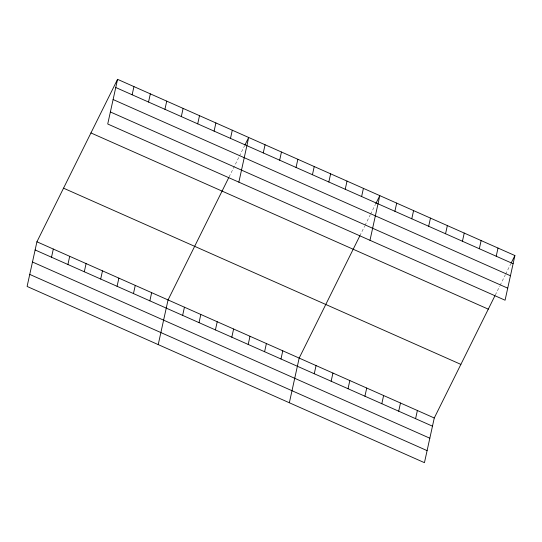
<?xml version="1.0" encoding="UTF-8"?>
<svg xmlns="http://www.w3.org/2000/svg" width="542" height="542" viewBox="0 0 542 542"><rect width="100%" height="100%" fill="white"/><g stroke="black" fill="none" stroke-linecap="round" stroke-linejoin="round"><path stroke-width="0.41" stroke-dasharray="2.71 2.03" d="M229.09 176.943L239.069 156.841M239.442 156.096L244.611 145.669M359.847 235.838L364.651 226.156M365.017 225.418L370.193 214.991M370.565 214.246L375.369 204.564M495.313 295.004L499.751 286.074M500.117 285.329L505.293 274.902M505.659 274.157L510.835 263.737"/><path stroke-width="0.81" d="M117.553 79.328L107.729 124.003L505.076 300.214L514.9 255.546L117.553 79.328L36.924 241.786L27.1 286.454L424.447 462.672L434.271 417.997L494.941 295.749M51.517 257.226L53.312 249.056M67.906 264.496L69.701 256.325M84.295 271.766L86.09 263.595M132.146 94.769L133.942 86.598M100.69 279.035L102.485 270.865M148.535 102.038L150.337 93.868M117.079 286.305L118.874 278.127M164.931 109.308L166.726 101.137M133.468 293.568L135.263 285.397M181.319 116.577L183.115 108.407M149.856 300.837L151.658 292.666M197.708 123.847L199.503 115.676M158.223 344.604L168.047 299.936L228.724 177.688M214.097 131.117L215.899 122.946M182.64 315.376L184.436 307.206M230.492 138.386L232.288 130.215M199.029 322.646L200.825 314.475M238.859 182.153L248.676 137.478L244.984 144.924M215.418 329.915L217.22 321.745M263.27 152.919L265.065 144.748M231.813 337.185L233.609 329.014M279.665 160.188L281.461 152.017M248.202 344.455L249.998 336.277M296.054 167.458L297.849 159.287M264.591 351.724L266.386 343.547M312.443 174.727L314.238 166.557M280.98 358.987L282.782 350.816M328.831 181.997L330.634 173.826M289.347 402.753L299.17 358.086L359.847 235.838M345.227 189.266L347.022 181.096M314.258 373.75L316.061 365.579M361.616 196.536L363.411 188.365M331.148 381.236L332.944 373.065M369.983 240.302L379.8 195.635L375.735 203.819M348.032 388.722L349.834 380.552M394.894 211.292L396.69 203.121M364.922 396.216L366.717 388.045M411.778 218.778L413.58 210.608M381.812 403.702L383.607 395.531M428.668 226.271L430.463 218.101M398.695 411.195L400.491 403.018M445.551 233.758L447.353 225.587M415.585 418.681L417.381 410.511M462.441 241.251L464.237 233.074M479.331 248.737L481.127 240.567M496.215 256.224L498.01 248.053M511.208 262.992L514.9 255.546M115.758 87.506L513.105 263.717M113.109 99.545L510.456 275.763M110.378 111.957L507.725 288.168M90.948 132.939L488.295 309.157M63.529 188.176L460.876 364.387M36.924 241.786L434.271 417.997M35.122 249.957L432.469 426.168M32.479 262.003L429.826 438.214M29.749 274.415L427.096 450.626"/></g></svg>
